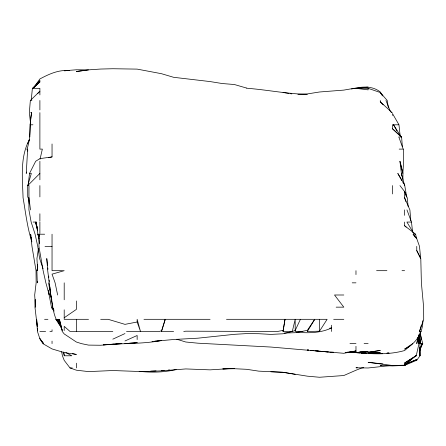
<?xml version="1.0" encoding="UTF-8"?>
<svg xmlns="http://www.w3.org/2000/svg" width="446" height="446" viewBox="0 0 446 446"><rect width="100%" height="100%" fill="white"/><g stroke="black" fill="none" stroke-linecap="round" stroke-linejoin="round"><path stroke-width="0.67" d="M419 334.846L418.989 343.626L416.213 355.78L404.606 363.011L404.606 365.207L392.447 365.497L368.128 362.33L382.991 363.919M28.126 185.581L29.525 173.422L31.343 173.422L27.73 185.581L28.973 185.581L28.934 209.893L31.142 222.052L35.1 234.211L37.754 246.365L39.627 258.524L43.05 268.709M419.909 347.679L420.026 355.78L419.831 347.679M419.792 355.78L419.97 343.626L418.621 338.503M402.877 179.504L402.967 173.422L399.945 161.268L401.729 176.125M27.685 149.772L27.73 151.105L26.983 149.109C31.209 137.323 29.241 124.763 31.577 112.637L30.685 112.637M29.843 136.95L30.094 124.796L31.577 112.637M35.184 299.723L34.955 307.155L37.269 326.74M33.143 222.052L36.243 222.052L37.86 234.211L39.387 234.211L38.908 246.365L43.134 270.683L45.866 282.836L49.277 294.996L48.647 291.617M37.336 281.487L37.274 282.836L36.873 270.683L37.748 266.63M27.613 149.784L26.258 173.422L26.481 172.089M37.603 93.66L39.889 91.218L30.35 100.478L29.336 112.637L30.579 123.442M37.659 264.601L37.146 270.683L37.67 267.979M31.276 99.804L32.385 88.325L39.889 81.969L39.889 80.704L32.809 88.325M37.681 267.305L37.302 270.683L37.67 268.654M349.218 352.084C367.593 353.628 386.637 355.64 404.606 350.534L412.695 343.626L404.606 349.118C415.627 343.983 423.037 332.917 422.853 320.663M38.473 248.394L36.934 258.524L37.681 270.683M283.032 331.467L285.011 319.308L283.032 331.467L292.297 331.467L295.191 330.486L300.409 319.308M417.88 337.544L416.759 343.626L418.855 334.846M40.04 159.194L42.348 149.109L39.889 149.109L39.889 112.637M421.275 331.467L419.519 331.467L421.375 325.067M161.458 331.467L165.249 319.308L161.458 331.467L173.617 331.467M419.842 350.662L422.161 343.626L420.812 346.665M419.519 331.467L423.7 319.308L423.628 307.155L421.381 282.836L420.795 258.524L416.759 250.574L416.759 246.365M27.73 143.5L29.698 139.336M419.758 349.703L422.763 343.626L419.876 332.749M29.525 173.422L35.686 161.268L39.889 158.637L52.043 156.903L52.043 143.98M29.587 139.364C19.791 156.886 22.523 178.445 23.064 197.74C25.617 212.519 27.267 227.56 31.9 241.888M307.344 331.467L314.737 319.308L307.344 330.352L307.344 331.467L319.503 331.2L327.119 319.308L226.484 319.308M33.612 87.773L39.889 78.959C48.96 74.086 59.078 69.425 69.604 70.685M405.76 364.661L404.606 365.369L416.759 360.229L420.026 355.78M33.662 87.817L39.889 80.704M28.215 185.096L39.889 173.422M404.606 365.207L410.192 360.022M411.206 359.08L412.227 358.138M410.192 359.944L404.606 365.029L415.945 355.78L404.606 363.011M33.818 87.416L39.889 81.969M406.128 363.49L404.606 364.85L416.759 359.509L416.759 360.229M64.202 317.758L76.355 309.407L76.355 300.966M406.919 363.997L404.606 365.419L392.447 365.926L380.287 365.452L381.637 365.441M112.827 339.155L124.986 333.563M124.986 340.973L137.145 335.492L137.145 339.557M407.806 363.105L416.759 359.509M161.458 330.754L159.484 331.467L126.519 331.467M176.159 369.522C164.095 372.416 151.473 372.689 139.169 371.317M351.504 89.01C361.059 86.619 372.087 85.376 380.287 91.982L382.791 95.946M284.381 333.011L295.191 332.71L307.344 330.352M48.67 157.728L52.043 156.903M283.032 330.386L277.524 331.467L185.776 331.188L183.73 331.467M137.145 322.006L140.49 331.467L137.145 319.308L137.145 322.006L124.986 324.359L108.133 319.308L100.673 319.308M329.633 328.223L331.657 327.894C320.83 333.062 308.337 333.318 296.54 332.181M348.543 352.072L347.194 352.279L349.893 352.117M349.893 351.872L355.975 350.957L343.816 353.299L270.873 347.044L197.929 343.191L185.776 342.015L176.817 339.233M174.291 369.673L175.64 369.522M363.73 367.733L361.84 367.939L355.975 370.23L343.816 375.532L319.503 377.26L307.344 376.173L283.032 372.293L258.713 371.139L246.56 369.299L234.401 368.725L222.922 368.909M368.128 87.015L355.975 88.325L368.128 89.863L368.128 88.325L354.068 88.325L343.816 90.103L319.503 91.993L307.344 93.933L297.889 94.318M154.706 341.223L161.458 340.515C144.08 343.86 126.352 343.264 108.774 344.451M152.002 341.524L153.352 341.391M154.706 341.257L173.617 339.506L197.929 338.18L234.401 334.327L246.56 333.597L258.713 333.708L270.873 334.405L283.032 333.781L292.297 331.467L295.191 319.308L295.191 331.467L302.94 331.467M391.092 365.497L368.128 367.989L355.975 367.788L357.324 367.733M345.165 352.675L355.975 351.771L355.975 346.313M161.458 370.593L164.161 370.386M168.214 370.08L169.564 369.974M103.372 344.83L107.425 344.546M369.483 353.455L382.311 353.449L368.128 353.622M387.039 353.148L389.068 353.015L387.039 353.137M114.215 344.111L100.673 345.254L88.514 345.104L81.406 343.626L76.355 342.015L64.202 333.926L62.256 331.467L59.374 319.308L61.771 328.267L58.588 319.308L62.2 330.185M115.603 344.022L121.842 343.626L103.372 344.87M351.922 352L355.975 351.771M150.653 371.133L156.055 370.866M222.922 368.887L228.324 368.63M229.673 368.563L234.401 368.335L210.088 369.857L185.776 368.931L161.458 370.866L149.299 371.345L137.145 371.418L112.827 370.531L88.514 371.602L76.355 370.186L70.011 367.939L64.202 360.351L62.429 355.78L61.62 351.727M360.028 351.883L368.128 351.593L355.975 352.435L347.194 352.541M32.385 88.325L39.889 88.325L39.889 94.92M30.35 100.478L31.883 100.478M391.281 112.637L392.168 112.637L380.287 101.85L380.287 100.478M30.094 124.796L32.926 124.796M398.613 124.796L392.447 124.796L392.447 128.749L399.739 135.584M402.314 146.405L401.606 136.95L398.802 136.95L403.206 149.109L399.181 149.109M26.983 149.109L27.73 149.109M412.611 232.182L411.48 222.052L406.903 222.052L413.91 233.632M39.889 234.211L44.672 234.211M415.678 237.824L413.141 234.211L415.627 234.211L416.62 238.721M45.007 246.365L52.043 246.365M376.58 270.683L386.922 270.683M402.019 270.683L404.606 270.683M352.212 282.836L355.975 282.836M343.816 294.996L334.511 294.996L343.816 307.155L336.156 307.155M44.583 319.308L47.945 319.308M88.514 319.308L64.202 319.308L64.202 309.819M143.963 319.308L210.088 319.308M333.664 319.308L343.816 319.308M39.889 331.467L45.62 331.467M49.891 331.467L52.043 331.467L52.043 329.756M112.827 331.467L70.028 331.467L64.202 326.355L64.202 330.553M349.965 343.626L355.975 343.626M364.12 343.626L368.128 343.626M419.418 335.52L420.623 343.626L422.763 343.626M64.202 355.78L71.8 355.78L65.958 352.613M415.427 355.78L416.754 355.78M70.011 367.939L72.252 367.939M374.211 353.455L380.287 353.561M331.657 352.178L333.686 352.223M333.686 352.346L329.633 352.128M359.348 352.117L368.128 352.351L380.287 350.472L368.128 352.223L380.287 352.635L370.832 352.134M65.551 70.791L64.202 70.747L76.355 69.782L88.514 69.899L76.355 71.516L88.514 69.86L100.673 69.046L112.827 68.74L137.145 69.113L161.458 73.696L173.617 77.303L210.088 81.573L222.242 83.536L234.401 84.523L246.56 88.057M307.344 94.335C287.341 93.972 267.684 89.902 247.775 88.325L246.56 88.124M270.873 371.741L283.032 372.293L295.191 374.333M355.975 352.641L360.028 352.909M362.052 352.998L366.105 353.232M361.377 353.003L366.105 353.31L361.377 352.998M323.556 351.532L319.503 351.208L328.284 352.011M325.58 351.693L328.284 351.911M311.397 350.366L313.427 350.573L310.723 350.305M315.45 350.785L318.829 351.136L314.776 350.746M283.032 92.484L289.108 93.454M290.463 93.671L291.812 93.889M72.308 353.522L76.355 354.453L64.202 352.574L52.043 348.928L42.844 343.626L39.889 338.603L43.624 343.626L39.889 338.821L37.453 331.467L36.656 319.308L37.258 326.065M368.128 88.325L380.287 92.523L387.217 100.478L388.382 107.91M404.606 222.052L404.606 225.743L415.627 234.211M404.606 225.743L406.128 227.081M392.447 128.749L401.606 136.95M380.287 101.85L383.17 104.793M54.178 311.13L52.043 308.576L51.457 307.155L48.229 290.268M413.141 234.211L416.759 238.621L419.491 246.365L420.673 258.524L416.759 250.574M399.95 185.581L404.606 191.59L407.248 197.74L408.151 206.52M53.671 309.362L52.043 307.155L53.933 310.048M60.405 325.942C52.935 317.463 52.951 305.538 50.693 294.996L51.446 298.229M380.287 92.523L382.2 95.366M401.194 136.95L393.534 124.796L396.901 130.873M59.117 322.781L57.082 319.308L62.301 330.252M401.885 180.719L397.81 173.422L404.606 184.705L406.691 197.065M402.905 182.542L403.585 183.758M406.356 196.508L404.606 191.59L404.606 197.74L409.885 209.893L410.816 220.703M385.946 100.478L390.601 111.996M406.958 209.893L411.48 222.052M404.606 197.74L405.832 201.575M37.313 228.452L35.474 222.052L37.631 230.833M37.86 234.211L39.042 238.588M401.428 173.422L404.606 185.581M418.649 338.899L419.848 343.626L418.538 338.219M38.523 236.085L38.072 234.211L39.482 243.667M399.945 161.268L402.844 173.422L403.663 161.268L403.563 149.109M50.677 294.996L51.892 300.175M30.93 235.56L30.64 234.211L31.973 246.365L36.031 270.683L36.143 282.836L34.688 294.996L35.44 307.155L35.368 299.723M31.22 236.91L31.504 238.264M57.646 294.996L55.098 282.836L52.043 274.145L64.202 270.683L52.043 270.683L52.043 234.211M36.243 222.052L36.739 224.756M36.985 226.105L37.23 227.454M418.604 341.597L418.972 343.626L418.565 340.922M48.564 282.836L52.773 307.155M29.241 203.816L28.198 197.74L27.73 197.06L27.691 185.581M392.77 115.486L392.447 113.49L398.975 124.796L400.123 135.601M420.361 332.816L421.331 339.573M419.424 334.171L420.623 343.626M28.973 197.74L30.495 209.893M49.562 284.191L49.718 285.54M49.874 286.889L50.805 294.996L47.705 270.683L46.774 258.524L47.51 265.275M47.806 267.979L47.951 269.328M48.681 276.085L48.826 277.434M49.116 280.138L49.261 281.487M39.387 234.211L39.471 236.235M404.606 209.893L404.606 215.346M392.447 185.581L392.447 193.932M355.975 270.683L355.975 274.591M331.657 325.206L331.657 331.467M319.503 319.308L319.503 331.467M76.355 319.308L76.355 331.467M76.355 363.183L76.355 367.939M64.202 282.836L64.202 299.779M52.043 341.112L52.043 343.626M39.889 100.478L39.889 109.928M39.889 161.268L39.889 179.805M39.889 185.581L39.889 196.903M39.889 213.762L39.889 221.127M39.889 222.052L39.889 233.481M137.145 342.634L124.986 343.637L137.145 342.634M353.946 352.457L350.573 352.128L353.946 352.446M308.699 350.082L307.344 349.943L308.699 350.088M57.138 320.808L55.811 319.308L57.172 320.808M64.202 355.367L63.622 352.106L64.202 355.367M37.67 330.793L37.403 328.089L37.676 330.793"/></g></svg>
